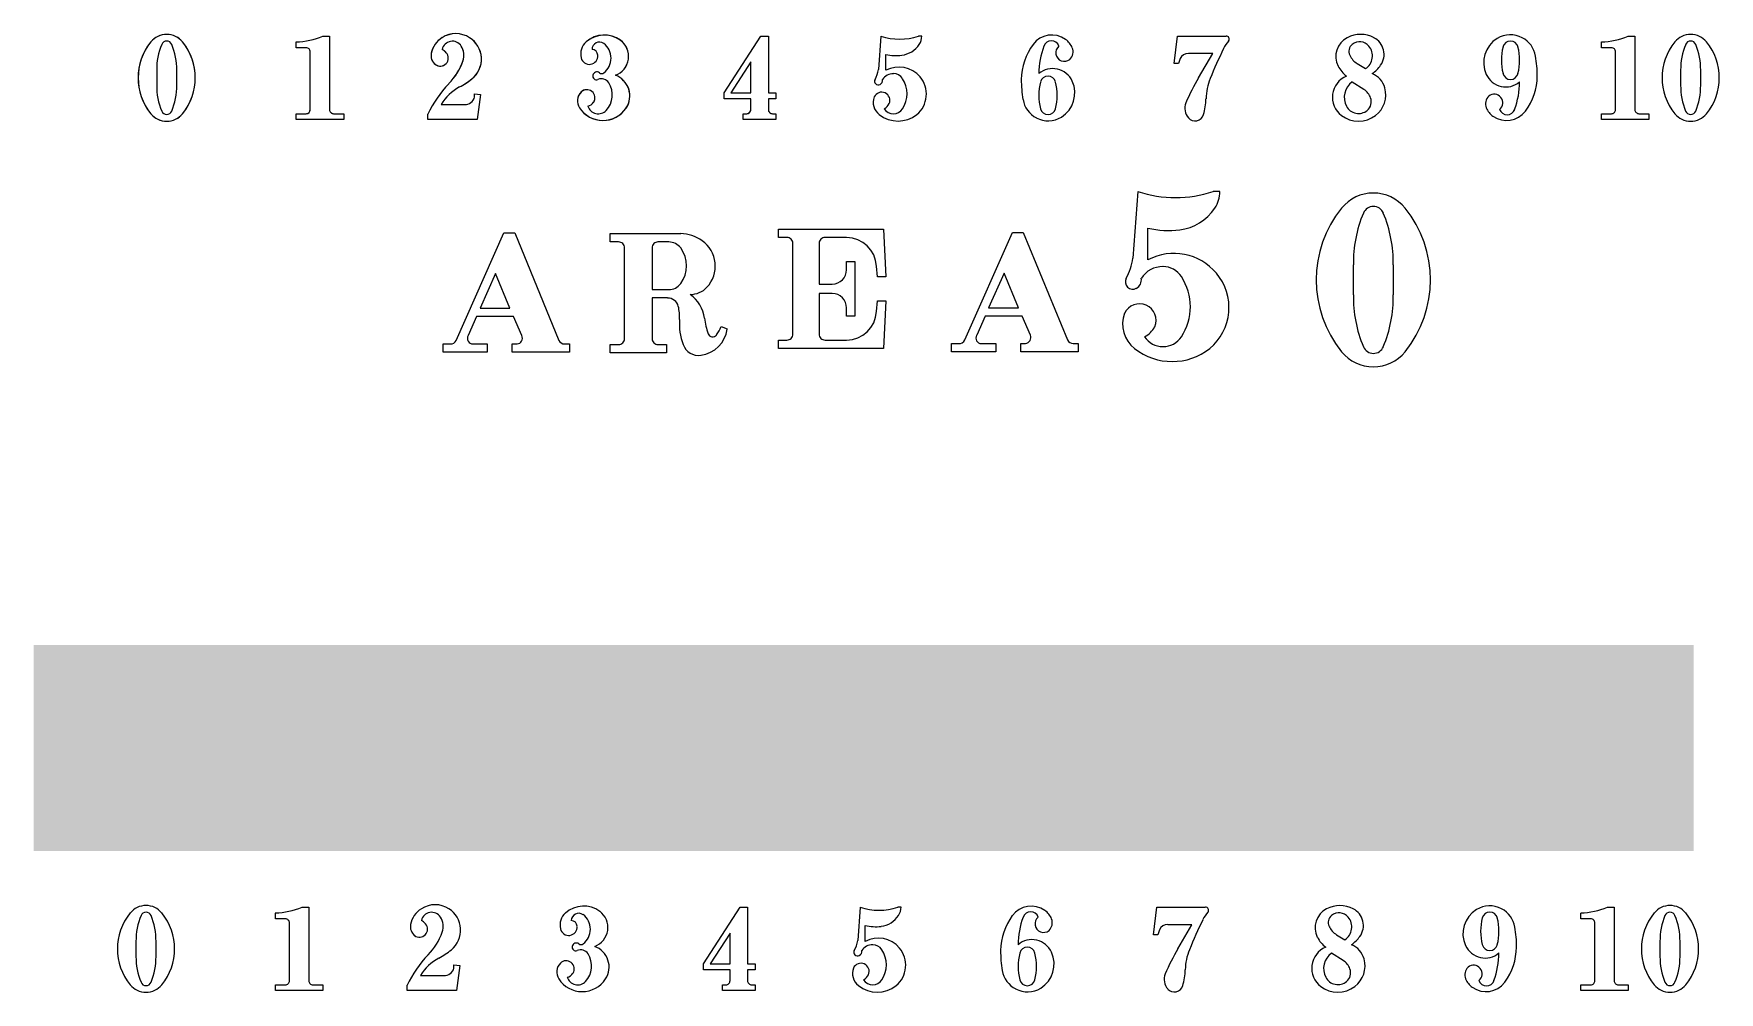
# Model space of a CAD drawing. Extents: x -30826 to 38793, y -30114 to 48793.
# Drawn here: x -30826 to -9635, y 10465 to 22517 of the extents above; entities that cross this region are included whole.
import ezdxf

# ---------------------------------------------------------------- set-up
doc = ezdxf.new("R2010")
doc.units = 13
doc.layers.add('APS_GEOMETRY', color=7, linetype='Continuous')

msp = doc.modelspace()

# ---------------------------------------------------------------- hatches: boundary and pattern name
at = {"true_color": 0xffffff}
h = msp.add_hatch(color=7, dxfattribs=at)
h.dxf.hatch_style = 1
h.paths.add_polyline_path([(-9956, 14830), (-30826, 14830), (-30826, 12241), (-9956, 12241)])

# ---------------------------------------------------------------- linework, layer by layer
at = {"color": 7, "lineweight": 0}
for p, q in [((-27192, 22488), (-27107, 22488)), ((-27107, 22488), (-27107, 21563)), ((-22147, 21774), (-21685, 22488)), ((-21685, 22488), (-21590, 22488)), ((-21590, 22488), (-21590, 21774)), ((-27527, 22341), (-27527, 22414)), ((-27402, 22341), (-27527, 22341)), ((-27349, 21564), (-27349, 22289)), ((-25703, 21627), (-25409, 21627)), ((-25283, 21721), (-25283, 21763)), ((-25283, 21763), (-25209, 21753)), ((-25209, 21753), (-25251, 21438)), ((-22147, 21700), (-22147, 21774)), ((-21811, 21700), (-22147, 21700)), ((-21811, 21564), (-21811, 21700)), ((-21590, 21774), (-21496, 21774)), ((-21496, 21700), (-21590, 21700)), ((-21590, 21700), (-21590, 21563)), ((-21496, 21774), (-21496, 21700)), ((-27527, 21438), (-27527, 21511)), ((-27527, 21511), (-27401, 21511)), ((-26929, 21438), (-27527, 21438)), ((-27055, 21511), (-26929, 21511)), ((-26929, 21511), (-26929, 21438)), ((-25871, 21438), (-25871, 21506)), ((-25251, 21438), (-25871, 21438)), ((-21905, 21438), (-21905, 21511)), ((-21905, 21511), (-21863, 21511)), ((-21496, 21438), (-21905, 21438)), ((-21538, 21511), (-21496, 21511)), ((-21496, 21511), (-21496, 21438))]:
    msp.add_line(p, q, dxfattribs=at)
for centre, radius, start, end in [((-29154, 22250), 258, 38.1571, 141.8399), ((-27552, 23332), 918, 271.5435, 293.1342), ((-25527, 22208), 308, 122.4532, 167.7262), ((-25519, 22195), 323, 57.5159, 122.4627), ((-25515, 22198), 318, 308.7013, 57.7118), ((-23652, 22159), 342, 54.4048, 131.8079), ((-28796, 21963), 717, 141.4338, 218.5706), ((-29512, 21963), 717, 321.4289, 38.5657), ((-27401, 22289), 52.2, 0.2965, 90.2967), ((-25692, 22242), 139, 167.1045, 231.9286), ((-25715, 22211), 101, 231.7802, 41.6765), ((-25562, 22290), 133, 32.994, 166.8314), ((-25786, 22149), 196, 41.5675, 61.2341), ((-25629, 22246), 212, 341.4922, 32.9821), ((-23745, 22262), 204, 131.6473, 193.3248), ((-23715, 22319), 92.1, 53.6335, 179.6752), ((-23812, 22242), 78.6, 3.5123, 86.4055), ((-23796, 22210), 229, 306.4896, 53.562), ((-23600, 22232), 253, 290.0746, 54.5224), ((-26154, 22431), 769, 315.223, 340.8641), ((-23840, 22239), 107, 193.3244, 3.7503), ((-24503, 20850), 1517, 136.7663, 154.4031), ((-25183, 21314), 607, 118.4176, 148.9166), ((-25947, 22732), 1004, 298.2798, 308.9096), ((-23751, 21985), 46.2, 167.7643, 292.6989), ((-23744, 21984), 53.1, 52.8441, 168.3007), ((-23690, 21839), 112, 32.9857, 112.6989), ((-23686, 22061), 44, 233.3911, 306.4895), ((-23833, 21747), 281, 316.5809, 32.9858), ((-23609, 21735), 277, 326.196, 69.7475), ((-25404, 21752), 125, 267.8482, 345.8911), ((-23831, 21672), 159, 136.0058, 212.929), ((-23872, 21712), 102, 325.5238, 136.3092), ((-23887, 21722), 119, 283.2657, 325.7073), ((-29154, 21675), 258, 218.1708, 321.8261), ((-27401, 21564), 52.2, 270.2973, 0.2966), ((-27055, 21564), 52.2, 180.2966, 270.2967), ((-23670, 21776), 350, 212.9291, 326.2992), ((-23728, 21649), 138, 198.0953, 316.2856), ((-21863, 21564), 52.2, 270.2986, 0.2967), ((-21538, 21564), 52.2, 180.2966, 270.2967)]:
    msp.add_arc(centre, radius, start, end, dxfattribs=at)
at = {"layer": 'APS_GEOMETRY', "ltscale": 1000}
for p, q in [((-27192, 22488), (-27107, 22488)), ((-27107, 22488), (-27107, 21564)), ((-22147, 21774), (-21685, 22488)), ((-21685, 22488), (-21590, 22488)), ((-21590, 22488), (-21590, 21774)), ((-20176, 22488), (-20207, 22068)), ((-19661, 22488), (-19703, 22488)), ((-16487, 22141), (-16445, 22488)), ((-16445, 22488), (-15836, 22488)), ((-10781, 22488), (-10697, 22488)), ((-10697, 22488), (-10697, 21564)), ((-27527, 22341), (-27527, 22414)), ((-27402, 22341), (-27527, 22341)), ((-27349, 21564), (-27349, 22288)), ((-20113, 22057), (-20113, 22257)), ((-16004, 22267), (-16309, 22267)), ((-16183, 21963), (-16004, 22267)), ((-11117, 22341), (-11117, 22414)), ((-10991, 22341), (-11117, 22341)), ((-10939, 21564), (-10939, 22288)), ((-29280, 22057), (-29280, 21868)), ((-29028, 21868), (-29028, 22057)), ((-21811, 22162), (-22063, 21774)), ((-21811, 21774), (-21811, 22162)), ((-16435, 22141), (-16487, 22141)), ((-16414, 22204), (-16435, 22141)), ((-14186, 22141, 70000000), (-14081, 22078, 70000000)), ((-10121, 22057), (-10121, 21868)), ((-9869, 21868), (-9869, 22057)), ((-14102, 21816, 70000000), (-14249, 21910, 70000000)), ((-25703, 21627), (-25409, 21627)), ((-25283, 21721), (-25283, 21763)), ((-25283, 21763), (-25209, 21753)), ((-25209, 21753), (-25251, 21438)), ((-22147, 21700), (-22147, 21774)), ((-21811, 21700), (-22147, 21700)), ((-22063, 21774), (-21811, 21774)), ((-21811, 21564), (-21811, 21700)), ((-21590, 21774), (-21496, 21774)), ((-21496, 21700), (-21590, 21700)), ((-21590, 21700), (-21590, 21564)), ((-21496, 21774), (-21496, 21700)), ((-27527, 21438), (-27527, 21511)), ((-27527, 21511), (-27402, 21511)), ((-26929, 21438), (-27527, 21438)), ((-27055, 21511), (-26929, 21511)), ((-26929, 21511), (-26929, 21438)), ((-25871, 21438), (-25871, 21506)), ((-25251, 21438), (-25871, 21438)), ((-21905, 21438), (-21905, 21511)), ((-21905, 21511), (-21863, 21511)), ((-21496, 21438), (-21905, 21438)), ((-21538, 21511), (-21496, 21511)), ((-21496, 21511), (-21496, 21438)), ((-11117, 21438), (-11117, 21511)), ((-11117, 21511), (-10991, 21511)), ((-10519, 21438), (-11117, 21438)), ((-10645, 21511), (-10519, 21511)), ((-10519, 21511), (-10519, 21438)), ((-16944, 20534, -310000000), (-17007, 19694, -310000000)), ((-15915, 20534, -310000000), (-15999, 20534, -310000000)), ((-25514, 18662, -200000000), (-24914, 20012, -200000000)), ((-24914, 20012, -200000000), (-24779, 20012, -200000000)), ((-24779, 20012, -200000000), (-24224, 18662, -200000000)), ((-23577, 19900, -100000000), (-23577, 20005, -100000000)), ((-23577, 20005, -100000000), (-22692, 20005, -100000000)), ((-21462, 19955, -200000000), (-21462, 20060, -200000000)), ((-21462, 20060, -200000000), (-20142, 20060, -200000000)), ((-21357, 19955, -200000000), (-21462, 19955, -200000000)), ((-20607, 19955, -200000000), (-20877, 19955, -200000000)), ((-20142, 20060, -200000000), (-20112, 19460, -200000000)), ((-19121, 18667, -200000000), (-18521, 20017, -200000000)), ((-18521, 20017, -200000000), (-18386, 20017, -200000000)), ((-18386, 20017, -200000000), (-17831, 18667, -200000000)), ((-16818, 19673, -310000000), (-16818, 20072, -310000000)), ((-23472, 19900, -100000000), (-23577, 19900, -100000000)), ((-23397, 18685, -100000000), (-23397, 19825, -100000000)), ((-23052, 19825, -100000000), (-23052, 19300, -100000000)), ((-22842, 19900, -100000000), (-22977, 19900, -100000000)), ((-21282, 18740, -200000000), (-21282, 19880, -200000000)), ((-20952, 19880, -200000000), (-20952, 19370, -200000000)), ((-25019, 19502, -200000000), (-25214, 19067, -200000000)), ((-24839, 19067, -200000000), (-25019, 19502, -200000000)), ((-20607, 19550, -200000000), (-20607, 19655, -200000000)), ((-20607, 19655, -200000000), (-20502, 19655, -200000000)), ((-20502, 19655, -200000000), (-20502, 18965, -200000000)), ((-20217, 19460, -200000000), (-20232, 19595, -200000000)), ((-18626, 19507, -200000000), (-18821, 19072, -200000000)), ((-18446, 19072, -200000000), (-18626, 19507, -200000000)), ((-14236, 19611, -240000000), (-14236, 19233, -240000000)), ((-13732, 19233, -240000000), (-13732, 19611, -240000000)), ((-23052, 19300, -100000000), (-22842, 19300, -100000000)), ((-20952, 19370, -200000000), (-20787, 19370, -200000000)), ((-20112, 19460, -200000000), (-20217, 19460, -200000000)), ((-22857, 19195, -100000000), (-23052, 19195, -100000000)), ((-23052, 19195, -100000000), (-23052, 18685, -100000000)), ((-20787, 19250, -200000000), (-20952, 19250, -200000000)), ((-20952, 19250, -200000000), (-20952, 18740, -200000000)), ((-20232, 19025, -200000000), (-20217, 19160, -200000000)), ((-20217, 19160, -200000000), (-20112, 19160, -200000000)), ((-20112, 19160, -200000000), (-20142, 18560, -200000000)), ((-18821, 19072, -200000000), (-18446, 19072, -200000000)), ((-25259, 18962, -200000000), (-25364, 18722, -200000000)), ((-24794, 18962, -200000000), (-25259, 18962, -200000000)), ((-25214, 19067, -200000000), (-24839, 19067, -200000000)), ((-24689, 18722, -200000000), (-24794, 18962, -200000000)), ((-20607, 18965, -200000000), (-20607, 19070, -200000000)), ((-20502, 18965, -200000000), (-20607, 18965, -200000000)), ((-18866, 18967, -200000000), (-18971, 18727, -200000000)), ((-18401, 18967, -200000000), (-18866, 18967, -200000000)), ((-18296, 18727, -200000000), (-18401, 18967, -200000000)), ((-22182, 18835, -100000000), (-22107, 18805, -100000000)), ((-21462, 18560, -200000000), (-21462, 18665, -200000000)), ((-21462, 18665, -200000000), (-21357, 18665, -200000000)), ((-20877, 18665, -200000000), (-20607, 18665, -200000000)), ((-25679, 18512, -200000000), (-25679, 18617, -200000000)), ((-25679, 18617, -200000000), (-25589, 18617, -200000000)), ((-25124, 18512, -200000000), (-25679, 18512, -200000000)), ((-25304, 18617, -200000000), (-25124, 18617, -200000000)), ((-25124, 18617, -200000000), (-25124, 18512, -200000000)), ((-24809, 18512, -200000000), (-24809, 18617, -200000000)), ((-24809, 18617, -200000000), (-24749, 18617, -200000000)), ((-24089, 18512, -200000000), (-24809, 18512, -200000000)), ((-24149, 18617, -200000000), (-24089, 18617, -200000000)), ((-24089, 18617, -200000000), (-24089, 18512, -200000000)), ((-23577, 18505, -100000000), (-23577, 18610, -100000000)), ((-23577, 18610, -100000000), (-23472, 18610, -100000000)), ((-22872, 18505, -100000000), (-23577, 18505, -100000000)), ((-22977, 18610, -100000000), (-22872, 18610, -100000000)), ((-22872, 18610, -100000000), (-22872, 18505, -100000000)), ((-20142, 18560, -200000000), (-21462, 18560, -200000000)), ((-19286, 18517, -200000000), (-19286, 18622, -200000000)), ((-19286, 18622, -200000000), (-19196, 18622, -200000000)), ((-18731, 18517, -200000000), (-19286, 18517, -200000000)), ((-18911, 18622, -200000000), (-18731, 18622, -200000000)), ((-18731, 18622, -200000000), (-18731, 18517, -200000000)), ((-18416, 18517, -200000000), (-18416, 18622, -200000000)), ((-18416, 18622, -200000000), (-18356, 18622, -200000000)), ((-17696, 18517, -200000000), (-18416, 18517, -200000000)), ((-17756, 18622, -200000000), (-17696, 18622, -200000000)), ((-17696, 18622, -200000000), (-17696, 18517, -200000000)), ((-27788, 11389, 100000000), (-27788, 11462, 100000000)), ((-27452, 11536, 100000000), (-27368, 11536, 100000000)), ((-27368, 11536, 100000000), (-27368, 10612, 100000000)), ((-22407, 10822, 100000000), (-21945, 11536, 100000000)), ((-21945, 11536, 100000000), (-21851, 11536, 100000000)), ((-21851, 11536, 100000000), (-21851, 10822, 100000000)), ((-20436, 11536, 100000000), (-20467, 11116, 100000000)), ((-19921, 11536, 100000000), (-19963, 11536, 100000000)), ((-16748, 11189, 100000000), (-16706, 11536, 100000000)), ((-16706, 11536, 100000000), (-16097, 11536, 100000000)), ((-11377, 11389, 100000000), (-11377, 11462, 100000000)), ((-11041, 11536, 100000000), (-10957, 11536, 100000000)), ((-10957, 11536, 100000000), (-10957, 10612, 100000000)), ((-27662, 11389, 100000000), (-27788, 11389, 100000000)), ((-27609, 10612, 100000000), (-27609, 11336, 100000000)), ((-20373, 11105, 100000000), (-20373, 11305, 100000000)), ((-16674, 11252, 100000000), (-16695, 11189, 100000000)), ((-16265, 11315, 100000000), (-16569, 11315, 100000000)), ((-16443, 11011, 100000000), (-16265, 11315, 100000000)), ((-11251, 11389, 100000000), (-11377, 11389, 100000000)), ((-11199, 10612, 100000000), (-11199, 11336, 100000000)), ((-29540, 11105, 100000000), (-29540, 10916, 100000000)), ((-29288, 10916, 100000000), (-29288, 11105, 100000000)), ((-22071, 11210, 100000000), (-22323, 10822, 100000000)), ((-22071, 10822, 100000000), (-22071, 11210, 100000000)), ((-16695, 11189, 100000000), (-16748, 11189, 100000000)), ((-14447, 11189, 170000000), (-14342, 11126, 170000000)), ((-10381, 11105, 100000000), (-10381, 10916, 100000000)), ((-10129, 10916, 100000000), (-10129, 11105, 100000000)), ((-25543, 10769, 100000000), (-25543, 10811, 100000000)), ((-25543, 10811, 100000000), (-25469, 10801, 100000000)), ((-22407, 10748, 100000000), (-22407, 10822, 100000000)), ((-22323, 10822, 100000000), (-22071, 10822, 100000000)), ((-21851, 10822, 100000000), (-21756, 10822, 100000000)), ((-21756, 10822, 100000000), (-21756, 10748, 100000000)), ((-14363, 10864, 170000000), (-14510, 10958, 170000000)), ((-25963, 10675, 100000000), (-25669, 10675, 100000000)), ((-25469, 10801, 100000000), (-25511, 10486, 100000000)), ((-22071, 10748, 100000000), (-22407, 10748, 100000000)), ((-22071, 10612, 100000000), (-22071, 10748, 100000000)), ((-21756, 10748, 100000000), (-21851, 10748, 100000000)), ((-21851, 10748, 100000000), (-21851, 10612, 100000000)), ((-27788, 10486, 100000000), (-27788, 10559, 100000000)), ((-27788, 10559, 100000000), (-27662, 10559, 100000000)), ((-27189, 10486, 100000000), (-27788, 10486, 100000000)), ((-27315, 10559, 100000000), (-27189, 10559, 100000000)), ((-27189, 10559, 100000000), (-27189, 10486, 100000000)), ((-26131, 10486, 100000000), (-26131, 10554, 100000000)), ((-25511, 10486, 100000000), (-26131, 10486, 100000000)), ((-22166, 10486, 100000000), (-22166, 10559, 100000000)), ((-22166, 10559, 100000000), (-22124, 10559, 100000000)), ((-21756, 10486, 100000000), (-22166, 10486, 100000000)), ((-21798, 10559, 100000000), (-21756, 10559, 100000000)), ((-21756, 10559, 100000000), (-21756, 10486, 100000000)), ((-11377, 10486, 100000000), (-11377, 10559, 100000000)), ((-11377, 10559, 100000000), (-11251, 10559, 100000000)), ((-10779, 10486, 100000000), (-11377, 10486, 100000000)), ((-10905, 10559, 100000000), (-10779, 10559, 100000000)), ((-10779, 10559, 100000000), (-10779, 10486, 100000000))]:
    msp.add_line(p, q, dxfattribs=at)
for centre, radius, start, end in [((-29154, 22250), 258, 39.4246, 140.5742), ((-27552, 23332), 918, 271.5435, 293.1341), ((-25527, 22208), 308, 122.4778, 168.7585), ((-25519, 22195), 323, 57.5159, 122.4861), ((-25515, 22198), 318, 309.2954, 57.7117), ((-23652, 22159), 342, 53.7708, 131.8132), ((-19939, 23183), 734, 251.2211, 288.7777), ((-19848, 22487), 187, 326.281, 0.3156), ((-18026, 22206), 295, 54.2129, 143.2789), ((-15833, 22450), 37.9, 318.3432, 94.7888), ((-14189, 22230, 70000000), 268, 117.5391, 206.6032), ((-14144, 22143, 70000000), 365, 62.5665, 117.4358), ((-14085, 22257, 70000000), 236, 324.5354, 62.7195), ((-12261, 22189, 70000000), 315, 61.9351, 121.8855), ((-12260, 22184, 70000000), 319, 9.4445, 62.6087), ((-11142, 23332), 918, 271.5435, 293.1341), ((-9995, 22250), 258, 39.4246, 140.5742), ((-28796, 21963), 717, 140.978, 219.022), ((-28462, 22068), 818, 157.3554, 180.7336), ((-29154, 22357), 68.1, 22.4033, 157.5972), ((-29846, 22068), 818, 359.2637, 22.6421), ((-29512, 21963), 717, 320.9786, 39.0222), ((-27401, 22289), 52.2, 359.7005, 90.3046), ((-25692, 22242), 139, 169.3831, 232.6883), ((-25715, 22211), 101, 232.83, 41.4123), ((-25562, 22290), 133, 32.8971, 166.8312), ((-25786, 22149), 196, 41.4311, 61.2341), ((-25629, 22246), 212, 339.7593, 32.9212), ((-23745, 22262), 204, 131.6561, 193.2898), ((-23715, 22319), 92.1, 53.456, 179.6753), ((-23812, 22242), 78.6, 3.5851, 86.4052), ((-23796, 22210), 229, 306.5093, 53.4905), ((-23600, 22232), 253, 290.0746, 53.6638), ((-19983, 22823), 581, 257.0875, 276.8888), ((-19950, 22553), 308, 276.8946, 326.626), ((-17654, 21935), 756, 143.6671, 179.4651), ((-17165, 22008), 1024, 159.7935, 179.5949), ((-18032, 22327), 101, 20.5623, 159.436), ((-17869, 22278), 108, 129.0946, 309.0946), ((-18004, 22239), 256, 23.4103, 53.9084), ((-17890, 22290), 131, 312.9406, 22.8714), ((-16319, 22165), 103, 84.3647, 157.5628), ((-9953, 19475), 6568, 154.2316, 157.8405), ((-15505, 22157), 403, 138.2047, 154.4181), ((-14179, 22295, 70000000), 113, 128.7858, 205.224), ((-14155, 22266, 70000000), 150, 39.7575, 128.8194), ((-14190, 22239, 70000000), 194, 303.9833, 39.1627), ((-12240, 22154, 70000000), 357, 121.7716, 204.5865), ((-11698, 22184, 70000000), 677, 165.6392, 194.3612), ((-12260, 22328, 70000000), 97.5, 14.1252, 165.8748), ((-12822, 22184, 70000000), 677, 345.639, 14.361), ((-10991, 22289), 52.2, 359.7005, 90.3046), ((-9637, 21963), 717, 140.978, 219.022), ((-9303, 22068), 818, 157.3554, 180.7336), ((-9995, 22357), 68.1, 22.4033, 157.5972), ((-10687, 22068), 818, 359.2637, 22.6421), ((-10352, 21963), 717, 320.9786, 39.0222), ((-26154, 22431), 769, 315.223, 340.3853), ((-23840, 22239), 107, 193.2578, 3.8034), ((-20589, 22125), 386, 331.663, 351.464), ((-19949, 21750), 348, 39.9377, 117.9798), ((-18015, 21809), 270, 24.551, 130.0882), ((-17869, 22278), 108, 309.0946410000643, 309.094642999823), ((-14093, 22282, 70000000), 376, 207.2247, 232.3882), ((-14062, 22348, 70000000), 241, 204.9714, 239.0062), ((-14276, 22399, 70000000), 474, 305.9917, 324.0003), ((-13265, 22000, 70000000), 1341, 359.354, 10.1733), ((-28462, 21858), 818, 179.2651, 202.6435), ((-29846, 21858), 818, 337.3554, 0.7336), ((-24503, 20850), 1517, 136.7663, 154.4031), ((-25183, 21314), 607, 118.4204, 148.9166), ((-25947, 22732), 1004, 298.2781, 309.0976), ((-23751, 21985), 46.2, 167.7312, 292.6446), ((-23744, 21984), 53.1, 52.8446, 168.2719), ((-23690, 21839), 112, 33.0769, 112.7216), ((-23686, 22061), 44, 233.3907, 306.592), ((-23833, 21747), 281, 316.5861, 33.022), ((-23609, 21735), 277, 327.1248, 69.7475), ((-20208, 21920), 46.4, 151.4036, 298.5935), ((-20215, 21933), 61.5, 298.4677, 8.4017), ((-20020, 21856), 159, 89.1721, 147.4334), ((-20021, 21873), 143, 33.9535, 88.824), ((-20190, 21763), 344, 326.6842, 33.3155), ((-19937, 21758), 334, 309.6171, 40.2247), ((-17069, 21927), 1341, 179.354, 190.1733), ((-17512, 21742), 677, 165.639, 194.361), ((-18074, 21887), 97.5, 14.1267, 165.8733), ((-18636, 21742), 677, 345.6392, 14.3612), ((-18094, 21773), 357, 301.7716, 24.5865), ((-13764, 20557), 2798, 149.8265, 157.0423), ((-15401, 21689), 687, 157.4358, 179.0267), ((-14211, 21719, 70000000), 288, 112.9442, 232.5058), ((-14109, 21715, 70000000), 241, 125.8127, 207.0465), ((-14104, 21763, 70000000), 274, 15.6984, 67.149), ((-14153, 21749, 70000000), 325, 307.4235, 15.7082), ((-12319, 22118, 70000000), 270, 204.551, 310.0882), ((-12260, 22040, 70000000), 97.5, 194.1267, 345.8733), ((-13169, 21919, 70000000), 1024, 339.7935, 359.5949), ((-12680, 21992, 70000000), 756, 323.6671, 359.4651), ((-9303, 21858), 818, 179.2651, 202.6435), ((-10687, 21858), 818, 337.3554, 0.7336), ((-25404, 21752), 125, 267.8483, 345.8915), ((-23831, 21672), 159, 134.9731, 213.0136), ((-23872, 21712), 102, 327.9947, 134.6889), ((-23887, 21722), 119, 283.2657, 327.8129), ((-20080, 21654), 192, 159.3478, 232.545), ((-20165, 21679), 103, 336.5804, 155.4953), ((-20200, 21704), 145, 297.1011, 332.8989), ((-18074, 21742), 319, 189.4445, 242.6087), ((-16176, 21578), 178, 156.9767, 221.9468), ((-16893, 21725), 805, 343.8223, 358.2399), ((-14215, 21640, 70000000), 209, 19.8865, 57.4435), ((-14152, 21662, 70000000), 142, 310.1014, 20.0305), ((-12444, 21637, 70000000), 131, 132.9406, 202.8714), ((-12465, 21649, 70000000), 108, 309.0946, 129.0946), ((-29154, 21675), 258, 219.4241, 320.5759), ((-29154, 21569), 68.1, 202.4119, 337.5881), ((-27401, 21564), 52.2, 269.6962, 0.3038), ((-27055, 21564), 52.2, 179.7005, 270.3046), ((-23670, 21776), 350, 212.9674, 327.0321), ((-23728, 21649), 138, 198.0954, 316.2961), ((-21863, 21564), 52.2, 269.6962, 0.3038), ((-21538, 21564), 52.2, 179.7005, 270.3046), ((-19960, 21801), 382, 231.782, 308.2179), ((-20018, 21651), 139, 213.6642, 326.3321), ((-18073, 21737), 315, 241.9351, 301.8855), ((-18074, 21598), 97.5, 194.1252, 345.8748), ((-16226, 21532), 111, 221.393, 343.6587), ((-14171, 21772, 70000000), 354, 232.5892, 307.4089), ((-14171, 21685, 70000000), 171, 207.3768, 310.0025), ((-12330, 21687, 70000000), 256, 203.4103, 233.9084), ((-12308, 21720, 70000000), 295, 234.2129, 323.2789), ((-12302, 21600, 70000000), 101, 200.5623, 339.436), ((-10991, 21564), 52.2, 269.6962, 0.3038), ((-10645, 21564), 52.2, 179.7005, 270.3046), ((-9995, 21675), 258, 219.4241, 320.5759), ((-9995, 21569), 68.1, 202.4119, 337.5881), ((-16471, 21924, -310000000), 1468, 251.2211, 288.7777), ((-16289, 20532, -310000000), 375, 326.281, 0.3156), ((-13984, 19997, -240000000), 517, 39.4246, 140.5742), ((-13984, 20210, -240000000), 136, 22.4033, 157.5972), ((-16493, 20663, -310000000), 617, 276.8946, 326.626), ((-13269, 19422, -240000000), 1434, 140.978, 219.022), ((-12600, 19632, -240000000), 1636, 157.3554, 180.7336), ((-15369, 19632, -240000000), 1636, 359.2637, 22.6421), ((-14700, 19422, -240000000), 1434, 320.9786, 39.0222), ((-22713, 19493, -100000000), 512, 55.4326, 87.6997), ((-21357, 19881, -200000000), 74.6, 359.7005, 90.3046), ((-20877, 19881, -200000000), 74.6, 89.7005, 180.3046), ((-20607, 19579, -200000000), 376, 2.4111, 89.9279), ((-16558, 21205, -310000000), 1162, 257.0875, 276.8888), ((-23472, 19825, -100000000), 74.6, 359.7005, 90.3046), ((-22978, 19825, -100000000), 74.6, 89.6962, 180.3038), ((-22842, 19712, -100000000), 187, 36.8542, 90.016), ((-22995, 19600, -100000000), 377, 323.4016, 36.5992), ((-22646, 19596, -100000000), 389, 316.7635, 54.9493), ((-16491, 19058, -310000000), 697, 39.9377, 117.9798), ((-20786, 19549, -200000000), 179, 269.6976, 0.3046), ((-17771, 19809, -310000000), 772, 331.663, 351.464), ((-16633, 19271, -310000000), 318, 89.1721, 147.4334), ((-16635, 19304, -310000000), 286, 33.9535, 88.824), ((-16466, 19074, -310000000), 667, 309.6171, 40.2247), ((-22842, 19487, -100000000), 187, 269.9817, 323.1466), ((-22573, 19530, -100000000), 291, 270.0584, 316.3385), ((-17009, 19398, -310000000), 92.9, 151.4036, 298.5935), ((-17023, 19424, -310000000), 123, 298.4677, 8.4017), ((-16973, 19085, -310000000), 688, 326.6842, 33.3155), ((-22856, 19056, -100000000), 138, 13.9112, 90.3447), ((-23235, 18960, -100000000), 529, 356.1892, 14.1987), ((-22819, 18887, -100000000), 430, 6.9601, 54.9681), ((-20786, 19071, -200000000), 179, 359.6976, 90.3046), ((-16923, 18915, -310000000), 207, 336.5804, 155.4953), ((-12600, 19212, -240000000), 1636, 179.2651, 202.6435), ((-15369, 19212, -240000000), 1636, 337.3554, 0.7336), ((-21924, 18876, -100000000), 785, 176.4415, 199.8193), ((-21488, 19046, -100000000), 910, 186.6841, 199.3036), ((-20607, 19041, -200000000), 376, 270.0732, 357.5892), ((-16752, 18866, -310000000), 385, 159.3478, 232.545), ((-25584, 18693, -200000000), 76.3, 265.999, 335.9285), ((-25304, 18686, -200000000), 69.5, 149.298, 270.1958), ((-24758, 18691, -200000000), 75.2, 276.7681, 23.745), ((-24149, 18702, -200000000), 85.4, 208.2196, 269.8559), ((-23472, 18684, -100000000), 74.6, 269.6962, 0.3038), ((-22978, 18684, -100000000), 74.6, 179.7005, 270.3046), ((-22488, 18855, -100000000), 384, 277.5887, 352.4102), ((-22291, 18764, -100000000), 59.8, 199.3956, 324.3413), ((-22767, 19099, -100000000), 641, 324.8435, 335.6627), ((-21357, 18740, -200000000), 74.6, 269.6962, 0.3038), ((-20877, 18740, -200000000), 74.6, 179.7005, 270.3046), ((-19191, 18698, -200000000), 76.3, 265.999, 335.9285), ((-18912, 18691, -200000000), 69.5, 149.298, 270.1958), ((-18365, 18697, -200000000), 75.2, 276.7681, 23.745), ((-17756, 18707, -200000000), 85.4, 208.2196, 269.8559), ((-16992, 18965, -310000000), 290, 297.1011, 332.8989), ((-16629, 18861, -310000000), 278, 213.6642, 326.3321), ((-22466, 18681, -100000000), 208, 200.0155, 278.0566), ((-16513, 19160, -310000000), 764, 231.782, 308.2179), ((-13984, 18847, -240000000), 517, 219.4241, 320.5759), ((-13984, 18634, -240000000), 136, 202.4119, 337.5881), ((-29057, 11011, 100000000), 717, 140.978, 219.022), ((-29414, 11298, 100000000), 258, 39.4246, 140.5742), ((-29414, 11405, 100000000), 68.1, 22.4033, 157.5972), ((-29772, 11011, 100000000), 717, 320.9786, 39.0222), ((-27813, 12380, 100000000), 918, 271.5435, 293.1341), ((-25787, 11256, 100000000), 308, 122.4778, 168.7585), ((-25779, 11243, 100000000), 323, 57.5159, 122.4861), ((-25823, 11338, 100000000), 133, 32.8971, 166.8312), ((-25776, 11246, 100000000), 318, 309.2954, 57.7117), ((-24005, 11310, 100000000), 204, 131.6561, 193.2898), ((-23912, 11207, 100000000), 342, 53.7708, 131.8132), ((-23975, 11367, 100000000), 92.1, 53.456, 179.6753), ((-23860, 11280, 100000000), 253, 290.0746, 53.6638), ((-20200, 12231, 100000000), 734, 251.2211, 288.7777), ((-20109, 11535, 100000000), 187, 326.281, 0.3156), ((-18286, 11254, 100000000), 295, 54.2129, 143.2789), ((-18292, 11375, 100000000), 101, 20.5623, 159.436), ((-18264, 11287, 100000000), 256, 23.4103, 53.9084), ((-15765, 11205, 100000000), 403, 138.2047, 154.4181), ((-16093, 11498, 100000000), 37.9, 318.3432, 94.7888), ((-14449, 11278, 170000000), 268, 117.5391, 206.6032), ((-14405, 11191, 170000000), 365, 62.5665, 117.4358), ((-14415, 11314, 170000000), 150, 39.7575, 128.8194), ((-14345, 11305, 170000000), 236, 324.5354, 62.7195), ((-12501, 11202, 170000000), 357, 121.7716, 204.5865), ((-12522, 11237, 170000000), 315, 61.9351, 121.8855), ((-12520, 11377, 170000000), 97.5, 14.1252, 165.8748), ((-12520, 11232, 170000000), 319, 9.4445, 62.6087), ((-11402, 12380, 100000000), 918, 271.5435, 293.1341), ((-9897, 11011, 100000000), 717, 140.978, 219.022), ((-10255, 11298, 100000000), 258, 39.4246, 140.5742), ((-10255, 11405, 100000000), 68.1, 22.4033, 157.5972), ((-10613, 11011, 100000000), 717, 320.9786, 39.0222), ((-28722, 11116, 100000000), 818, 157.3554, 180.7336), ((-30106, 11116, 100000000), 818, 359.2637, 22.6421), ((-27662, 11337, 100000000), 52.2, 359.7005, 90.3046), ((-25952, 11290, 100000000), 139, 169.3831, 232.6883), ((-25976, 11259, 100000000), 101, 232.83, 41.4123), ((-26047, 11197, 100000000), 196, 41.4311, 61.2341), ((-25889, 11295, 100000000), 212, 339.7593, 32.9212), ((-24100, 11287, 100000000), 107, 193.2578, 3.8034), ((-24072, 11290, 100000000), 78.6, 3.5851, 86.4052), ((-24056, 11258, 100000000), 229, 306.5093, 53.4905), ((-20243, 11871, 100000000), 581, 257.0875, 276.8888), ((-20210, 11601, 100000000), 308, 276.8946, 326.626), ((-17914, 10983, 100000000), 756, 143.6671, 179.4651), ((-17426, 11056, 100000000), 1024, 159.7935, 179.5949), ((-18130, 11326, 100000000), 108, 129.0946, 309.0946), ((-18151, 11338, 100000000), 131, 312.9406, 22.8714), ((-18130, 11326, 100000000), 108, 309.0946410000638, 309.094642999823), ((-16579, 11213, 100000000), 103, 84.3647, 157.5628), ((-10213, 8523, 100000000), 6568, 154.2316, 157.8405), ((-14439, 11343, 170000000), 113, 128.7858, 205.224), ((-14323, 11396, 170000000), 241, 204.9714, 239.0062), ((-14450, 11287, 170000000), 194, 303.9833, 39.1627), ((-11959, 11232, 170000000), 677, 165.6392, 194.3612), ((-13082, 11232, 170000000), 677, 345.639, 14.361), ((-13525, 11048, 170000000), 1341, 359.354, 10.1733), ((-11251, 11337, 100000000), 52.2, 359.7005, 90.3046), ((-9563, 11116, 100000000), 818, 157.3554, 180.7336), ((-10947, 11116, 100000000), 818, 359.2637, 22.6421), ((-26414, 11479, 100000000), 769, 315.223, 340.3853), ((-24011, 11033, 100000000), 46.2, 167.7312, 292.6446), ((-24005, 11032, 100000000), 53.1, 52.8446, 168.2719), ((-23946, 11109, 100000000), 44, 233.3907, 306.592), ((-23869, 10783, 100000000), 277, 327.1248, 69.7475), ((-20849, 11173, 100000000), 386, 331.663, 351.464), ((-20281, 10904, 100000000), 159, 89.1721, 147.4334), ((-20209, 10798, 100000000), 348, 39.9377, 117.9798), ((-20281, 10921, 100000000), 143, 33.9535, 88.824), ((-20197, 10806, 100000000), 334, 309.6171, 40.2247), ((-18276, 10857, 100000000), 270, 24.551, 130.0882), ((-18334, 10935, 100000000), 97.5, 14.1267, 165.8733), ((-14471, 10767, 170000000), 288, 112.9442, 232.5058), ((-14354, 11330, 170000000), 376, 207.2247, 232.3882), ((-14537, 11447, 170000000), 474, 305.9917, 324.0003), ((-14364, 10811, 170000000), 274, 15.6984, 67.149), ((-12579, 11166, 170000000), 270, 204.551, 310.0882), ((-12520, 11088, 170000000), 97.5, 194.1267, 345.8733), ((-12941, 11040, 170000000), 756, 323.6671, 359.4651), ((-28722, 10906, 100000000), 818, 179.2651, 202.6435), ((-30106, 10906, 100000000), 818, 337.3554, 0.7336), ((-24763, 9898, 100000000), 1517, 136.7663, 154.4031), ((-25443, 10362, 100000000), 607, 118.4204, 148.9166), ((-26208, 11780, 100000000), 1004, 298.2781, 309.0976), ((-24091, 10720, 100000000), 159, 134.9731, 213.0136), ((-24132, 10760, 100000000), 102, 327.9947, 134.6889), ((-23951, 10887, 100000000), 112, 33.0769, 112.7216), ((-24093, 10795, 100000000), 281, 316.5861, 33.022), ((-20426, 10727, 100000000), 103, 336.5804, 155.4953), ((-20469, 10968, 100000000), 46.4, 151.4036, 298.5935), ((-20476, 10981, 100000000), 61.5, 298.4677, 8.4017), ((-20450, 10811, 100000000), 344, 326.6842, 33.3155), ((-17329, 10975, 100000000), 1341, 179.354, 190.1733), ((-17773, 10790, 100000000), 677, 165.639, 194.361), ((-18896, 10790, 100000000), 677, 345.6392, 14.3612), ((-18354, 10821, 100000000), 357, 301.7716, 24.5865), ((-14024, 9605, 100000000), 2798, 149.8265, 157.0423), ((-15662, 10737, 100000000), 687, 157.4358, 179.0267), ((-14369, 10763, 170000000), 241, 125.8127, 207.0465), ((-14475, 10688, 170000000), 209, 19.8865, 57.4435), ((-14414, 10797, 170000000), 325, 307.4235, 15.7082), ((-13429, 10967, 170000000), 1024, 339.7935, 359.5949), ((-9563, 10906, 100000000), 818, 179.2651, 202.6435), ((-10947, 10906, 100000000), 818, 337.3554, 0.7336), ((-27662, 10612, 100000000), 52.2, 269.6962, 0.3038), ((-27316, 10612, 100000000), 52.2, 179.7005, 270.3046), ((-25664, 10800, 100000000), 125, 267.8483, 345.8915), ((-23931, 10824, 100000000), 350, 212.9674, 327.0321), ((-24147, 10770, 100000000), 119, 283.2657, 327.8129), ((-23988, 10697, 100000000), 138, 198.0954, 316.2961), ((-22124, 10612, 100000000), 52.2, 269.6962, 0.3038), ((-21799, 10612, 100000000), 52.2, 179.7005, 270.3046), ((-20340, 10702, 100000000), 192, 159.3478, 232.545), ((-20460, 10752, 100000000), 145, 297.1011, 332.8989), ((-20278, 10699, 100000000), 139, 213.6642, 326.3321), ((-18334, 10790, 100000000), 319, 189.4445, 242.6087), ((-18334, 10646, 100000000), 97.5, 194.1252, 345.8748), ((-16436, 10626, 100000000), 178, 156.9767, 221.9468), ((-17153, 10773, 100000000), 805, 343.8223, 358.2399), ((-14431, 10733, 170000000), 171, 207.3768, 310.0025), ((-14412, 10710, 170000000), 142, 310.1014, 20.0305), ((-12704, 10685, 170000000), 131, 132.9406, 202.8714), ((-12590, 10735, 170000000), 256, 203.4103, 233.9084), ((-12725, 10697, 170000000), 108, 309.0946, 129.0946), ((-12562, 10648, 170000000), 101, 200.5623, 339.436), ((-11251, 10612, 100000000), 52.2, 269.6962, 0.3038), ((-10905, 10612, 100000000), 52.2, 179.7005, 270.3046), ((-29414, 10724, 100000000), 258, 219.4241, 320.5759), ((-29414, 10617, 100000000), 68.1, 202.4119, 337.5881), ((-20221, 10849, 100000000), 382, 231.782, 308.2179), ((-18333, 10785, 100000000), 315, 241.9351, 301.8855), ((-16486, 10580, 100000000), 111, 221.393, 343.6587), ((-14431, 10820, 170000000), 354, 232.5892, 307.4089), ((-12568, 10768, 170000000), 295, 234.2129, 323.2789), ((-10255, 10724, 100000000), 258, 219.4241, 320.5759), ((-10255, 10617, 100000000), 68.1, 202.4119, 337.5881)]:
    msp.add_arc(centre, radius, start, end, dxfattribs=at)

doc.saveas('drawing.dxf')
